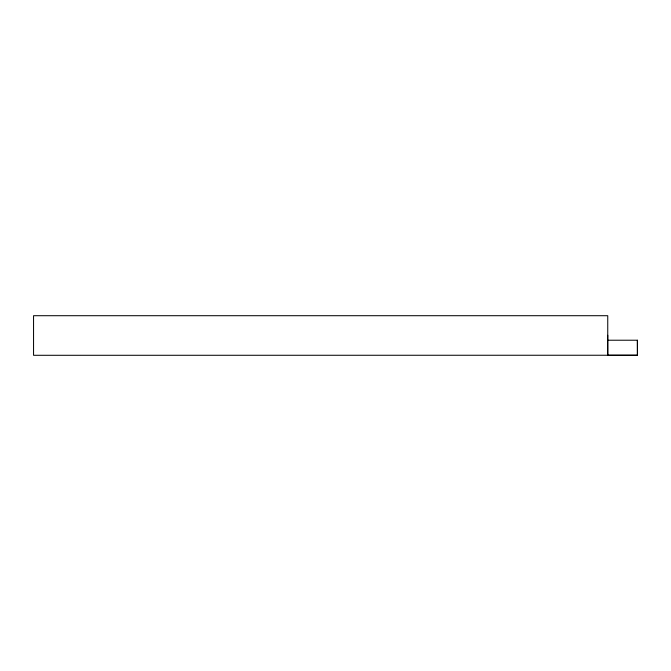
<?xml version="1.0" encoding="UTF-8"?>
<svg xmlns="http://www.w3.org/2000/svg" width="671" height="671" viewBox="0 0 671 671"><rect width="100%" height="100%" fill="white"/><g stroke="black" fill="none" stroke-linecap="round" stroke-linejoin="round"><path stroke-width="1.01" d="M607.75 355.244L607.75 315.705L33.55 315.705L33.55 355.295L637.45 355.244L637.391 340.222L607.7 340.222L607.75 355.244L637.45 355.244M607.7 340.222L607.75 335.274M637.391 340.222L637.391 355.295"/></g></svg>
